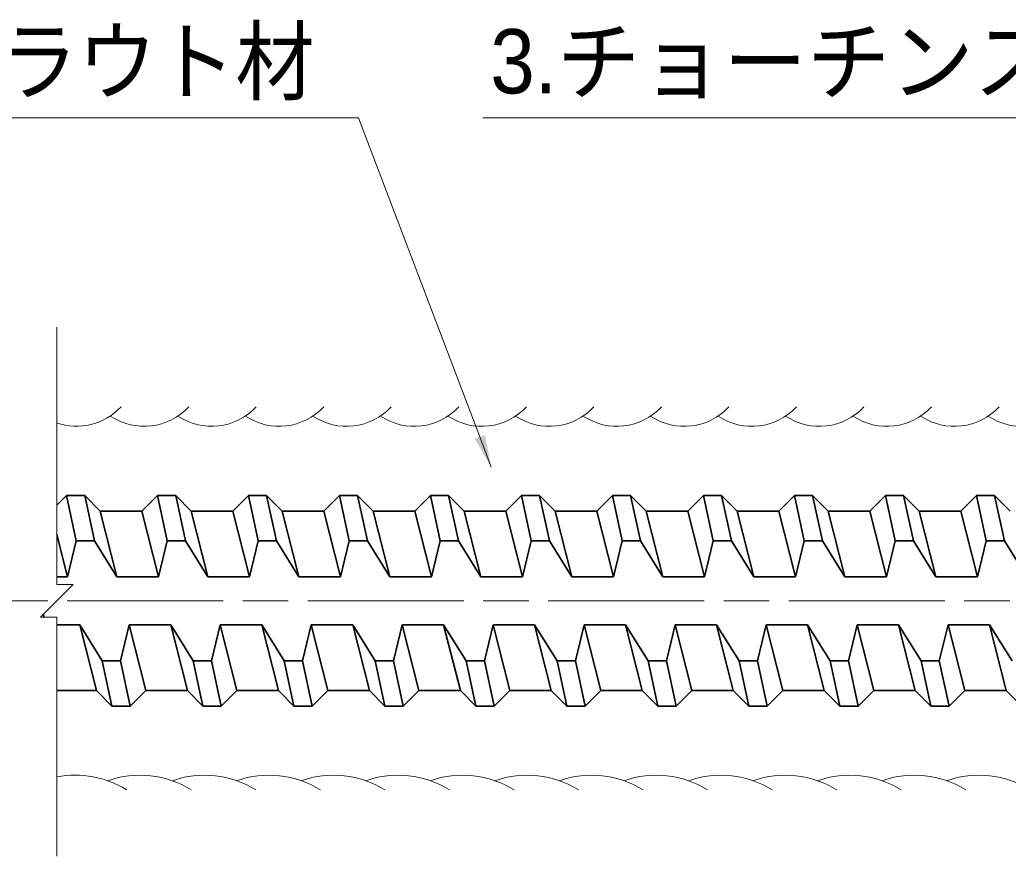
# Model space of a CAD drawing. Units: millimetres at full size, sheet at 1:2; details may follow other scales. Extents: x 1999 to 3681, y 931 to 2119.
# Drawn here: x 2747.2 to 2899.3, y 1752.6 to 1881.3 of the extents above; entities that cross this region are included whole.
import ezdxf
from ezdxf.enums import TextEntityAlignment as Align

# ---------------------------------------------------------------- set-up
doc = ezdxf.new("R2010")
doc.units = ezdxf.units.MM
doc.header["$LTSCALE"] = 2
doc.linetypes.add('CHAIN', pattern=[18.5, 12, -1.5, 3.5, -1.5])
for name, color, linetype, lineweight in [('1外形線', 7, 'Continuous', 35), ('2細い実線', 3, 'Continuous', 20), ('4中心線', 1, 'CHAIN', 15), ('6寸法線', 4, 'Continuous', 13)]:
    doc.layers.add(name, color=color, linetype=linetype, lineweight=lineweight)
doc.styles.add('ＭＳ Ｐゴシック', font='')
doc.styles.get('ＭＳ Ｐゴシック').set_extended_font_data('MS PGothic')

# ---------------------------------------------------------------- blocks, each defined once
blk = doc.blocks.new('filled_arrow')
at = {"color": 0, "linetype": 'Continuous', "lineweight": -2}
blk.add_solid([(7.5, 1.25), (0, 0), (7.5, -1.25)], dxfattribs=at)

msp = doc.modelspace()

# ---------------------------------------------------------------- linework, layer by layer
at = {"layer": '1外形線'}
for p, q in [((2754.401, 1808.065), (2752.917, 1806.581)), ((2754.401, 1808.065), (2755.903, 1801.115)), ((2754.401, 1808.065), (2757.201, 1808.065)), ((2757.201, 1808.065), (2758.703, 1801.115)), ((2757.201, 1808.065), (2759.601, 1805.665)), ((2768.401, 1808.065), (2766.001, 1805.665)), ((2768.401, 1808.065), (2771.201, 1808.065)), ((2768.401, 1808.065), (2769.903, 1801.115)), ((2771.201, 1808.065), (2773.601, 1805.665)), ((2771.201, 1808.065), (2772.703, 1801.115)), ((2782.401, 1808.065), (2780.001, 1805.665)), ((2782.401, 1808.065), (2785.201, 1808.065)), ((2782.401, 1808.065), (2783.903, 1801.115)), ((2785.201, 1808.065), (2787.601, 1805.665)), ((2785.201, 1808.065), (2786.703, 1801.115)), ((2796.401, 1808.065), (2794.001, 1805.665)), ((2796.401, 1808.065), (2797.903, 1801.115)), ((2796.401, 1808.065), (2799.201, 1808.065)), ((2799.201, 1808.065), (2800.703, 1801.115)), ((2799.201, 1808.065), (2801.601, 1805.665)), ((2810.401, 1808.065), (2808.001, 1805.665)), ((2810.401, 1808.065), (2811.903, 1801.115)), ((2810.401, 1808.065), (2813.201, 1808.065)), ((2813.201, 1808.065), (2814.703, 1801.115)), ((2813.201, 1808.065), (2815.601, 1805.665)), ((2824.401, 1808.065), (2822.001, 1805.665)), ((2824.401, 1808.065), (2825.903, 1801.115)), ((2824.401, 1808.065), (2827.201, 1808.065)), ((2827.201, 1808.065), (2828.703, 1801.115)), ((2827.201, 1808.065), (2829.601, 1805.665)), ((2838.401, 1808.065), (2836.001, 1805.665)), ((2838.401, 1808.065), (2839.903, 1801.115)), ((2838.401, 1808.065), (2841.201, 1808.065)), ((2841.201, 1808.065), (2842.703, 1801.115)), ((2841.201, 1808.065), (2843.601, 1805.665)), ((2852.401, 1808.065), (2850.001, 1805.665)), ((2852.401, 1808.065), (2853.903, 1801.115)), ((2852.401, 1808.065), (2855.201, 1808.065)), ((2855.201, 1808.065), (2856.703, 1801.115)), ((2855.201, 1808.065), (2857.601, 1805.665)), ((2866.401, 1808.065), (2864.001, 1805.665)), ((2866.401, 1808.065), (2867.903, 1801.115)), ((2866.401, 1808.065), (2869.201, 1808.065)), ((2869.201, 1808.065), (2870.703, 1801.115)), ((2869.201, 1808.065), (2871.601, 1805.665)), ((2880.401, 1808.065), (2878.001, 1805.665)), ((2880.401, 1808.065), (2881.903, 1801.115)), ((2880.401, 1808.065), (2883.201, 1808.065)), ((2883.201, 1808.065), (2884.703, 1801.115)), ((2883.201, 1808.065), (2885.601, 1805.665)), ((2894.401, 1808.065), (2892.001, 1805.665)), ((2894.401, 1808.065), (2895.903, 1801.115)), ((2894.401, 1808.065), (2897.201, 1808.065)), ((2897.201, 1808.065), (2898.703, 1801.115)), ((2897.201, 1808.065), (2899.601, 1805.665)), ((2759.601, 1805.665), (2762.168, 1795.546)), ((2759.601, 1805.665), (2766.001, 1805.665)), ((2766.001, 1805.665), (2768.568, 1795.546)), ((2773.601, 1805.665), (2780.001, 1805.665)), ((2773.601, 1805.665), (2776.168, 1795.546)), ((2780.001, 1805.665), (2782.568, 1795.546)), ((2787.601, 1805.665), (2790.168, 1795.546)), ((2787.601, 1805.665), (2794.001, 1805.665)), ((2794.001, 1805.665), (2796.568, 1795.546)), ((2801.601, 1805.665), (2804.168, 1795.546)), ((2801.601, 1805.665), (2808.001, 1805.665)), ((2808.001, 1805.665), (2810.568, 1795.546)), ((2815.601, 1805.665), (2818.168, 1795.546)), ((2815.601, 1805.665), (2822.001, 1805.665)), ((2822.001, 1805.665), (2824.568, 1795.546)), ((2829.601, 1805.665), (2832.168, 1795.546)), ((2829.601, 1805.665), (2836.001, 1805.665)), ((2836.001, 1805.665), (2838.568, 1795.546)), ((2843.601, 1805.665), (2846.168, 1795.546)), ((2843.601, 1805.665), (2850.001, 1805.665)), ((2850.001, 1805.665), (2852.568, 1795.546)), ((2857.601, 1805.665), (2860.168, 1795.546)), ((2857.601, 1805.665), (2864.001, 1805.665)), ((2864.001, 1805.665), (2866.568, 1795.546)), ((2871.601, 1805.665), (2874.168, 1795.546)), ((2871.601, 1805.665), (2878.001, 1805.665)), ((2878.001, 1805.665), (2880.568, 1795.546)), ((2885.601, 1805.665), (2888.168, 1795.546)), ((2885.601, 1805.665), (2892.001, 1805.665)), ((2892.001, 1805.665), (2894.568, 1795.546)), ((2752.916, 1802.057), (2754.568, 1795.546)), ((2755.903, 1801.115), (2754.568, 1795.546)), ((2755.903, 1801.115), (2758.703, 1801.115)), ((2758.703, 1801.115), (2762.168, 1795.546)), ((2769.903, 1801.115), (2768.568, 1795.546)), ((2769.903, 1801.115), (2772.703, 1801.115)), ((2772.703, 1801.115), (2776.168, 1795.546)), ((2783.903, 1801.115), (2782.568, 1795.546)), ((2783.903, 1801.115), (2786.703, 1801.115)), ((2786.703, 1801.115), (2790.168, 1795.546)), ((2797.903, 1801.115), (2796.568, 1795.546)), ((2797.903, 1801.115), (2800.703, 1801.115)), ((2800.703, 1801.115), (2804.168, 1795.546)), ((2811.903, 1801.115), (2810.568, 1795.546)), ((2811.903, 1801.115), (2814.703, 1801.115)), ((2814.703, 1801.115), (2818.168, 1795.546)), ((2825.903, 1801.115), (2824.568, 1795.546)), ((2825.903, 1801.115), (2828.703, 1801.115)), ((2828.703, 1801.115), (2832.168, 1795.546)), ((2839.903, 1801.115), (2838.568, 1795.546)), ((2839.903, 1801.115), (2842.703, 1801.115)), ((2842.703, 1801.115), (2846.168, 1795.546)), ((2853.903, 1801.115), (2852.568, 1795.546)), ((2853.903, 1801.115), (2856.703, 1801.115)), ((2856.703, 1801.115), (2860.168, 1795.546)), ((2867.903, 1801.115), (2866.568, 1795.546)), ((2867.903, 1801.115), (2870.703, 1801.115)), ((2870.703, 1801.115), (2874.168, 1795.546)), ((2881.903, 1801.115), (2880.568, 1795.546)), ((2881.903, 1801.115), (2884.703, 1801.115)), ((2884.703, 1801.115), (2888.168, 1795.546)), ((2895.903, 1801.115), (2894.568, 1795.546)), ((2895.903, 1801.115), (2898.703, 1801.115)), ((2898.703, 1801.115), (2902.168, 1795.546)), ((2752.916, 1795.546), (2754.568, 1795.546)), ((2762.168, 1795.546), (2768.568, 1795.546)), ((2776.168, 1795.546), (2782.568, 1795.546)), ((2790.168, 1795.546), (2796.568, 1795.546)), ((2804.168, 1795.546), (2810.568, 1795.546)), ((2818.168, 1795.546), (2824.568, 1795.546)), ((2832.168, 1795.546), (2838.568, 1795.546)), ((2846.168, 1795.546), (2852.568, 1795.546)), ((2860.168, 1795.546), (2866.568, 1795.546)), ((2874.168, 1795.546), (2880.568, 1795.546)), ((2888.168, 1795.546), (2894.568, 1795.546)), ((2750.92, 1789.343), (2750.881, 1789.809)), ((2752.916, 1788.184), (2756.435, 1788.184)), ((2759.9, 1782.616), (2756.435, 1788.184)), ((2756.435, 1788.184), (2759.001, 1778.065)), ((2762.7, 1782.616), (2764.035, 1788.184)), ((2764.035, 1788.184), (2766.601, 1778.065)), ((2764.035, 1788.184), (2770.435, 1788.184)), ((2773.9, 1782.616), (2770.435, 1788.184)), ((2770.435, 1788.184), (2773.001, 1778.065)), ((2776.7, 1782.616), (2778.035, 1788.184)), ((2778.035, 1788.184), (2780.601, 1778.065)), ((2778.035, 1788.184), (2784.435, 1788.184)), ((2787.9, 1782.616), (2784.435, 1788.184)), ((2784.435, 1788.184), (2787.001, 1778.065)), ((2790.7, 1782.616), (2792.035, 1788.184)), ((2792.035, 1788.184), (2794.601, 1778.065)), ((2792.035, 1788.184), (2798.435, 1788.184)), ((2801.9, 1782.616), (2798.435, 1788.184)), ((2798.435, 1788.184), (2801.001, 1778.065)), ((2804.7, 1782.616), (2806.035, 1788.184)), ((2806.035, 1788.184), (2808.601, 1778.065)), ((2806.035, 1788.184), (2812.435, 1788.184)), ((2815.9, 1782.616), (2812.435, 1788.184)), ((2812.435, 1788.184), (2815.001, 1778.065)), ((2818.7, 1782.616), (2820.035, 1788.184)), ((2820.035, 1788.184), (2822.601, 1778.065)), ((2820.035, 1788.184), (2826.435, 1788.184)), ((2829.9, 1782.616), (2826.435, 1788.184)), ((2826.435, 1788.184), (2829.001, 1778.065)), ((2832.7, 1782.616), (2834.035, 1788.184)), ((2834.035, 1788.184), (2836.601, 1778.065)), ((2834.035, 1788.184), (2840.435, 1788.184)), ((2840.435, 1788.184), (2843.001, 1778.065)), ((2843.9, 1782.616), (2840.435, 1788.184)), ((2846.7, 1782.616), (2848.035, 1788.184)), ((2848.035, 1788.184), (2850.601, 1778.065)), ((2848.035, 1788.184), (2854.435, 1788.184)), ((2857.9, 1782.616), (2854.435, 1788.184)), ((2854.435, 1788.184), (2857.001, 1778.065)), ((2860.7, 1782.616), (2862.035, 1788.184)), ((2862.035, 1788.184), (2864.601, 1778.065)), ((2862.035, 1788.184), (2868.435, 1788.184)), ((2871.9, 1782.616), (2868.435, 1788.184)), ((2868.435, 1788.184), (2871.001, 1778.065)), ((2874.7, 1782.616), (2876.035, 1788.184)), ((2876.035, 1788.184), (2878.601, 1778.065)), ((2876.035, 1788.184), (2882.435, 1788.184)), ((2885.9, 1782.616), (2882.435, 1788.184)), ((2882.435, 1788.184), (2885.001, 1778.065)), ((2888.7, 1782.616), (2890.035, 1788.184)), ((2890.035, 1788.184), (2892.601, 1778.065)), ((2890.035, 1788.184), (2896.435, 1788.184)), ((2899.9, 1782.616), (2896.435, 1788.184)), ((2896.435, 1788.184), (2899.001, 1778.065)), ((2759.9, 1782.616), (2762.7, 1782.616)), ((2759.9, 1782.616), (2761.401, 1775.665)), ((2762.7, 1782.616), (2764.201, 1775.665)), ((2773.9, 1782.616), (2776.7, 1782.616)), ((2773.9, 1782.616), (2775.401, 1775.665)), ((2776.7, 1782.616), (2778.201, 1775.665)), ((2787.9, 1782.616), (2790.7, 1782.616)), ((2787.9, 1782.616), (2789.401, 1775.665)), ((2790.7, 1782.616), (2792.201, 1775.665)), ((2801.9, 1782.616), (2804.7, 1782.616)), ((2801.9, 1782.616), (2803.401, 1775.665)), ((2804.7, 1782.616), (2806.201, 1775.665)), ((2815.9, 1782.616), (2818.7, 1782.616)), ((2815.9, 1782.616), (2817.401, 1775.665)), ((2818.7, 1782.616), (2820.201, 1775.665)), ((2829.9, 1782.616), (2832.7, 1782.616)), ((2829.9, 1782.616), (2831.401, 1775.665)), ((2832.7, 1782.616), (2834.201, 1775.665)), ((2843.9, 1782.616), (2845.401, 1775.665)), ((2843.9, 1782.616), (2846.7, 1782.616)), ((2846.7, 1782.616), (2848.201, 1775.665)), ((2857.9, 1782.616), (2860.7, 1782.616)), ((2857.9, 1782.616), (2859.401, 1775.665)), ((2860.7, 1782.616), (2862.201, 1775.665)), ((2871.9, 1782.616), (2874.7, 1782.616)), ((2871.9, 1782.616), (2873.401, 1775.665)), ((2874.7, 1782.616), (2876.201, 1775.665)), ((2885.9, 1782.616), (2888.7, 1782.616)), ((2885.9, 1782.616), (2887.401, 1775.665)), ((2888.7, 1782.616), (2890.201, 1775.665)), ((2752.916, 1778.065), (2759.001, 1778.065)), ((2761.401, 1775.665), (2759.001, 1778.065)), ((2764.201, 1775.665), (2766.601, 1778.065)), ((2766.601, 1778.065), (2773.001, 1778.065)), ((2775.401, 1775.665), (2773.001, 1778.065)), ((2778.201, 1775.665), (2780.601, 1778.065)), ((2780.601, 1778.065), (2787.001, 1778.065)), ((2789.401, 1775.665), (2787.001, 1778.065)), ((2792.201, 1775.665), (2794.601, 1778.065)), ((2794.601, 1778.065), (2801.001, 1778.065)), ((2803.401, 1775.665), (2801.001, 1778.065)), ((2806.201, 1775.665), (2808.601, 1778.065)), ((2808.601, 1778.065), (2815.001, 1778.065)), ((2817.401, 1775.665), (2815.001, 1778.065)), ((2820.201, 1775.665), (2822.601, 1778.065)), ((2822.601, 1778.065), (2829.001, 1778.065)), ((2831.401, 1775.665), (2829.001, 1778.065)), ((2834.201, 1775.665), (2836.601, 1778.065)), ((2836.601, 1778.065), (2843.001, 1778.065)), ((2845.401, 1775.665), (2843.001, 1778.065)), ((2848.201, 1775.665), (2850.601, 1778.065)), ((2850.601, 1778.065), (2857.001, 1778.065)), ((2859.401, 1775.665), (2857.001, 1778.065)), ((2862.201, 1775.665), (2864.601, 1778.065)), ((2864.601, 1778.065), (2871.001, 1778.065)), ((2873.401, 1775.665), (2871.001, 1778.065)), ((2876.201, 1775.665), (2878.601, 1778.065)), ((2878.601, 1778.065), (2885.001, 1778.065)), ((2887.401, 1775.665), (2885.001, 1778.065)), ((2890.201, 1775.665), (2892.601, 1778.065)), ((2892.601, 1778.065), (2899.001, 1778.065)), ((2901.401, 1775.665), (2899.001, 1778.065)), ((2761.401, 1775.665), (2764.201, 1775.665)), ((2775.401, 1775.665), (2778.201, 1775.665)), ((2789.401, 1775.665), (2792.201, 1775.665)), ((2803.401, 1775.665), (2806.201, 1775.665)), ((2817.401, 1775.665), (2820.201, 1775.665)), ((2831.401, 1775.665), (2834.201, 1775.665)), ((2845.401, 1775.665), (2848.201, 1775.665)), ((2859.401, 1775.665), (2862.201, 1775.665)), ((2873.401, 1775.665), (2876.201, 1775.665)), ((2887.401, 1775.665), (2890.201, 1775.665))]:
    msp.add_line(p, q, dxfattribs=at)
at = {"layer": '2細い実線'}
for p, q in [((2752.917, 1833.999), (2752.916, 1794.358)), ((2750.416, 1789.343), (2755.416, 1794.359)), ((2752.916, 1794.358), (2755.416, 1794.359)), ((2752.916, 1789.342), (2750.416, 1789.343)), ((2752.915, 1752.551), (2752.916, 1789.342))]:
    msp.add_line(p, q, dxfattribs=at)
for centre, radius, start, end in [((2755.949, 1828.102), 9.363, 250.70281, 317.16495), ((2766.339, 1828.101), 9.363, 236.29836, 317.16495), ((2776.729, 1828.101), 9.363, 236.29836, 317.16495), ((2787.119, 1828.1), 9.363, 236.29836, 317.16495), ((2797.509, 1828.1), 9.363, 236.29836, 317.16495), ((2807.899, 1828.099), 9.363, 236.29836, 317.16495), ((2818.289, 1828.099), 9.363, 236.29836, 317.16495), ((2828.679, 1828.098), 9.363, 236.29836, 317.16495), ((2839.069, 1828.098), 9.363, 236.29836, 317.16495), ((2849.459, 1828.097), 9.363, 236.29836, 317.16495), ((2859.849, 1828.097), 9.363, 236.29836, 317.16495), ((2870.239, 1828.096), 9.363, 236.29836, 317.16495), ((2880.629, 1828.096), 9.363, 236.29836, 317.16495), ((2891.019, 1828.095), 9.363, 236.29836, 317.16495), ((2901.409, 1828.096), 9.363, 236.29836, 317.16495), ((2755.759, 1750.077), 14.948, 58.00506, 100.96483), ((2765.689, 1750.078), 14.948, 58.00506, 109.39786), ((2775.62, 1750.079), 14.948, 58.00506, 109.39786), ((2785.55, 1750.079), 14.948, 58.00506, 109.39786), ((2795.48, 1750.078), 14.948, 58.00506, 109.39786), ((2805.41, 1750.079), 14.948, 58.00506, 109.39786), ((2815.34, 1750.078), 14.948, 58.00506, 109.39786), ((2825.27, 1750.078), 14.948, 58.00506, 109.39786), ((2835.2, 1750.078), 14.948, 58.00506, 109.39786), ((2845.13, 1750.077), 14.948, 58.00506, 109.39786), ((2855.061, 1750.078), 14.948, 58.00506, 109.39786), ((2864.99, 1750.077), 14.948, 58.00506, 109.39786), ((2874.92, 1750.077), 14.948, 58.00506, 109.39786), ((2884.851, 1750.077), 14.948, 58.00506, 109.39786), ((2894.781, 1750.076), 14.948, 58.00506, 109.39786)]:
    msp.add_arc(centre, radius, start, end, dxfattribs=at)
at = {"layer": '4中心線'}
msp.add_line((3518.524, 1791.865), (2259.719, 1791.865), dxfattribs=at)
at = {"layer": '6寸法線'}
for points in [[(2819.769, 1812.438), (2817.992, 1817.112), (2799.309, 1866.242), (2727.153, 1866.242)], [(2988.486, 1807.903), (2986.708, 1812.576), (2966.3, 1866.242), (2818.444, 1866.242)]]:
    msp.add_lwpolyline(points, dxfattribs=at)

# ---------------------------------------------------------------- block references
at = {"layer": '6寸法線', "xscale": 0.667, "yscale": 0.667, "rotation": 110.8}
msp.add_blockref('filled_arrow', (2819.769, 1812.438), dxfattribs=at)

# ---------------------------------------------------------------- texts
at = {"layer": '6寸法線', "color": 7, "style": 'ＭＳ Ｐゴシック'}
for s, width, p in [('グラウト材', 0.9, (2731.809, 1867.006)), ('3.チョーチンスペーサー', 0.95, (2819.609, 1867.006))]:
    msp.add_text(s, height=9.897, dxfattribs=dict(at, width=width)).set_placement(p, align=Align.BOTTOM_LEFT)

doc.saveas('drawing.dxf')
